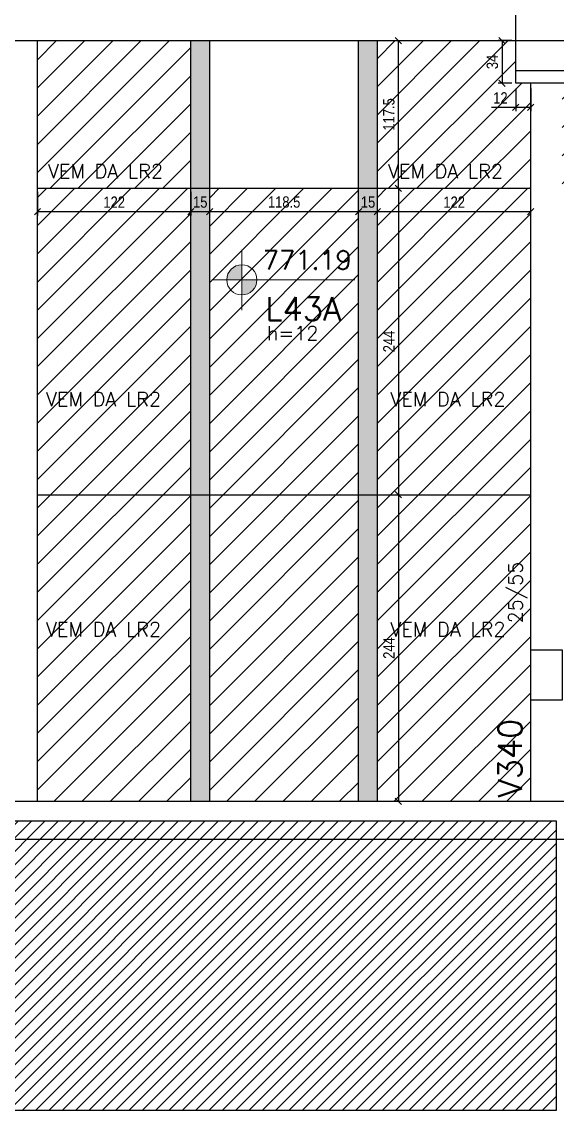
# Model space of a CAD drawing. Extents: x 8513 to 14085, y 1849 to 10799.
# Drawn here: x 11302 to 11728, y 1890 to 2757 of the extents above; entities that cross this region are included whole.
import ezdxf

# ---------------------------------------------------------------- set-up
doc = ezdxf.new("R2010")
doc.units = 0
for name, color, linetype in [('COTA', 241, 'Continuous'), ('Painéis', 200, 'Continuous'), ('Pilares', 5, 'Continuous'), ('VIGAS', 3, 'Continuous'), ('Vázio', 240, 'Continuous')]:
    doc.layers.add(name, color=color, linetype=linetype)
for name, color, linetype, lineweight in [('EST-LAJE-TEXT', 7, 'Continuous', 9), ('EST-SIMB', 7, 'Continuous', 9), ('EST-VIGA-TEXT', 7, 'Continuous', 9), ('Hachura', 253, 'Continuous', 9), ('REAPROVEITAMENTO', 7, 'Continuous', 9)]:
    doc.layers.add(name, color=color, linetype=linetype, lineweight=lineweight)
doc.styles.add('COTA TECNICA-50', font='techl___.ttf', dxfattribs={"height": 9})
doc.styles.add('RomanS_IV50', font='romans_IV50.ttf', dxfattribs={"height": 11.25})
doc.styles.add('RomanS_IV50_B', font='', dxfattribs={"height": 18.75})
doc.styles.add('RomanS_IV50_B_1', font='', dxfattribs={"height": 22.5})
doc.styles.get('RomanS_IV50_B').set_extended_font_data('RomanS_IV50', bold=True)
doc.styles.get('RomanS_IV50_B_1').set_extended_font_data('RomanS_IV50', bold=True)
doc.dimstyles.new('PAINEL', dxfattribs={"dimtxt": 9, "dimasz": 5, "dimexe": 3, "dimexo": 3, "dimgap": 3, "dimtad": 1, "dimdec": 1, "dimzin": 12, "dimdsep": 46, "dimtxsty": 'COTA TECNICA-50', "dimblk": 'OBLIQUE', "dimcen": 0, "dimclrd": 4, "dimclre": 4, "dimclrt": 1, "dimadec": 1, "dimazin": 3, "dimtfac": 1, "dimtdec": 1, "dimtmove": 0, "dimatfit": 3, "dimldrblk": 'OBLIQUE', "dimfxl": 1, "dimtolj": 1, "dimtzin": 12, "dimarcsym": 0})
pattern_1 = [(45, (-181390.063, -29748.07), (-11.2253202, 11.2253202), [])]

# ---------------------------------------------------------------- blocks, each defined once
blk = doc.blocks.new('TQS - Pilar retangular - 25_0 x 40_0-2664920-BUSINESS')
at = {"layer": 'Pilares'}
for p, q in [((-12.5, 20), (12.5, 20)), ((-12.5, -20), (-12.5, 20)), ((12.5, 20), (12.5, -20)), ((12.5, -20), (-12.5, -20))]:
    blk.add_line(p, q, dxfattribs=at)
blk = doc.blocks.new('FA_Floor_TAG_SURVEY_R01 - NIV_TIT_H_TXT1__TXT2_Menor-2303205-BUSINESS')
at = {"layer": 'EST-LAJE-TEXT'}
h = blk.add_hatch(color=256, dxfattribs=at)
edge = h.paths.add_edge_path(flags=0)
edge.add_line((-0.28, 0.565), (-0.28, 0.405))
edge.add_line((-0.28, 0.405), (-0.44, 0.405))
edge.add_arc((-0.28, 0.405), 0.16, 90, 180, ccw=False)
h = blk.add_hatch(color=256, dxfattribs=at)
edge = h.paths.add_edge_path(flags=0)
edge.add_arc((-0.28, 0.405), 0.16, -90, 0, ccw=False)
edge.add_line((-0.28, 0.245), (-0.28, 0.405))
edge.add_line((-0.28, 0.405), (-0.12, 0.405))
for p, q in [((-0.28, 0.085), (-0.28, 0.725)), ((-0.28, 0.405), (-0.6, 0.405)), ((-0.28, 0.405), (0.92, 0.405))]:
    blk.add_line(p, q, dxfattribs=at)
blk.add_circle((-0.28, 0.405), 0.16, dxfattribs=at)
blk = doc.blocks.new('_Oblique')
at = {"color": 0, "linetype": 'ByBlock', "lineweight": -2}
blk.add_line((-0.5, -0.5), (0.5, 0.5), dxfattribs=at)
blk = doc.blocks.new('*D563')
at = {"layer": 'COTA', "color": 4, "lineweight": -2, "transparency": 16777216}
for p, q in [((11314.51, 2621.01), (11314.51, 2602.36)), ((11436.51, 2621.01), (11436.51, 2602.36)), ((11314.51, 2605.36), (11436.51, 2605.36))]:
    blk.add_line(p, q, dxfattribs=at)
at = {"layer": 'Defpoints', "color": 0, "transparency": 16777216}
for p in [(11314.51, 2624.01), (11436.51, 2624.01), (11436.51, 2605.36)]:
    blk.add_point(p, dxfattribs=at)
at = {"layer": 'COTA', "color": 4, "lineweight": -2, "transparency": 16777216, "xscale": 5, "yscale": 5, "zscale": 5, "rotation": 180}
blk.add_blockref('_Oblique', (11314.51, 2605.36), dxfattribs=at)
at = {"layer": 'COTA', "color": 4, "lineweight": -2, "transparency": 16777216, "xscale": 5, "yscale": 5, "zscale": 5}
blk.add_blockref('_Oblique', (11436.51, 2605.36), dxfattribs=at)
at = {"layer": 'COTA', "color": 1, "transparency": 16777216, "insert": (11375.51, 2612.92), "char_height": 9, "attachment_point": 5, "style": 'COTA TECNICA-50'}
blk.add_mtext('\\A1;122', dxfattribs=at)
blk = doc.blocks.new('*D564')
at = {"layer": 'COTA', "color": 4, "lineweight": -2, "transparency": 16777216}
for p, q in [((11436.51, 2621.01), (11436.51, 2602.36)), ((11436.51, 2605.36), (11451.51, 2605.36))]:
    blk.add_line(p, q, dxfattribs=at)
at = {"layer": 'Defpoints', "color": 0, "transparency": 16777216}
for p in [(11436.51, 2624.01), (11451.51, 2605.36), (11451.51, 2605.36)]:
    blk.add_point(p, dxfattribs=at)
at = {"layer": 'COTA', "color": 4, "lineweight": -2, "transparency": 16777216, "xscale": 5, "yscale": 5, "zscale": 5, "rotation": 180}
blk.add_blockref('_Oblique', (11436.51, 2605.36), dxfattribs=at)
at = {"layer": 'COTA', "color": 4, "lineweight": -2, "transparency": 16777216, "xscale": 5, "yscale": 5, "zscale": 5}
blk.add_blockref('_Oblique', (11451.51, 2605.36), dxfattribs=at)
at = {"layer": 'COTA', "color": 1, "transparency": 16777216, "insert": (11444.01, 2612.96), "char_height": 9, "attachment_point": 5, "style": 'COTA TECNICA-50'}
blk.add_mtext('\\A1;15', dxfattribs=at)
blk = doc.blocks.new('*D565')
at = {"layer": 'COTA', "color": 4, "lineweight": -2, "transparency": 16777216}
blk.add_line((11451.51, 2605.36), (11570.01, 2605.36), dxfattribs=at)
at = {"layer": 'Defpoints', "color": 0, "transparency": 16777216}
for p in [(11451.51, 2605.36), (11570.01, 2605.36), (11570.01, 2605.36)]:
    blk.add_point(p, dxfattribs=at)
at = {"layer": 'COTA', "color": 4, "lineweight": -2, "transparency": 16777216, "xscale": 5, "yscale": 5, "zscale": 5, "rotation": 180}
blk.add_blockref('_Oblique', (11451.51, 2605.36), dxfattribs=at)
at = {"layer": 'COTA', "color": 4, "lineweight": -2, "transparency": 16777216, "xscale": 5, "yscale": 5, "zscale": 5}
blk.add_blockref('_Oblique', (11570.01, 2605.36), dxfattribs=at)
at = {"layer": 'COTA', "color": 1, "transparency": 16777216, "insert": (11510.76, 2612.98), "char_height": 9, "attachment_point": 5, "style": 'COTA TECNICA-50'}
blk.add_mtext('\\A1;118.5', dxfattribs=at)
blk = doc.blocks.new('*D566')
at = {"layer": 'COTA', "color": 4, "lineweight": -2, "transparency": 16777216}
blk.add_line((11570.01, 2605.36), (11585.01, 2605.36), dxfattribs=at)
at = {"layer": 'Defpoints', "color": 0, "transparency": 16777216}
for p in [(11570.01, 2605.36), (11585.01, 2605.36), (11585.01, 2605.36)]:
    blk.add_point(p, dxfattribs=at)
at = {"layer": 'COTA', "color": 4, "lineweight": -2, "transparency": 16777216, "xscale": 5, "yscale": 5, "zscale": 5, "rotation": 180}
blk.add_blockref('_Oblique', (11570.01, 2605.36), dxfattribs=at)
at = {"layer": 'COTA', "color": 4, "lineweight": -2, "transparency": 16777216, "xscale": 5, "yscale": 5, "zscale": 5}
blk.add_blockref('_Oblique', (11585.01, 2605.36), dxfattribs=at)
at = {"layer": 'COTA', "color": 1, "transparency": 16777216, "insert": (11577.51, 2612.96), "char_height": 9, "attachment_point": 5, "style": 'COTA TECNICA-50'}
blk.add_mtext('\\A1;15', dxfattribs=at)
blk = doc.blocks.new('*D567')
at = {"layer": 'COTA', "color": 4, "lineweight": -2, "transparency": 16777216}
blk.add_line((11585.01, 2605.36), (11707.01, 2605.36), dxfattribs=at)
at = {"layer": 'Defpoints', "color": 0, "transparency": 16777216}
for p in [(11585.01, 2605.36), (11707.01, 2605.36), (11707.01, 2605.36)]:
    blk.add_point(p, dxfattribs=at)
at = {"layer": 'COTA', "color": 4, "lineweight": -2, "transparency": 16777216, "xscale": 5, "yscale": 5, "zscale": 5, "rotation": 180}
blk.add_blockref('_Oblique', (11585.01, 2605.36), dxfattribs=at)
at = {"layer": 'COTA', "color": 4, "lineweight": -2, "transparency": 16777216, "xscale": 5, "yscale": 5, "zscale": 5}
blk.add_blockref('_Oblique', (11707.01, 2605.36), dxfattribs=at)
at = {"layer": 'COTA', "color": 1, "transparency": 16777216, "insert": (11646.01, 2612.92), "char_height": 9, "attachment_point": 5, "style": 'COTA TECNICA-50'}
blk.add_mtext('\\A1;122', dxfattribs=at)
blk = doc.blocks.new('*D645')
at = {"layer": 'COTA', "color": 4, "lineweight": -2, "transparency": 16777216}
for p, q in [((11692.01, 2741.51), (11681.13, 2741.51)), ((11684.13, 2741.51), (11684.13, 2707.51)), ((11692.01, 2707.51), (11681.13, 2707.51))]:
    blk.add_line(p, q, dxfattribs=at)
at = {"layer": 'Defpoints', "color": 0, "transparency": 16777216}
for p in [(11695.01, 2741.51), (11684.13, 2707.51), (11695.01, 2707.51)]:
    blk.add_point(p, dxfattribs=at)
at = {"layer": 'COTA', "color": 4, "lineweight": -2, "transparency": 16777216, "xscale": 5, "yscale": 5, "zscale": 5}
for p, rotation in [((11684.13, 2741.51), 90), ((11684.13, 2707.51), 270)]:
    blk.add_blockref('_Oblique', p, dxfattribs=dict(at, rotation=rotation))
at = {"layer": 'COTA', "color": 1, "transparency": 16777216, "insert": (11676.44, 2724.51), "char_height": 9, "attachment_point": 5, "rotation": 90, "style": 'COTA TECNICA-50'}
blk.add_mtext('\\A1;34', dxfattribs=at)
blk = doc.blocks.new('*D646')
at = {"layer": 'COTA', "color": 4, "lineweight": -2, "transparency": 16777216}
for p, q in [((11695.01, 2703.29), (11695.01, 2685.34)), ((11707.01, 2703.29), (11707.01, 2685.34)), ((11695.01, 2688.34), (11675.63, 2688.34)), ((11707.01, 2688.34), (11695.01, 2688.34))]:
    blk.add_line(p, q, dxfattribs=at)
at = {"layer": 'Defpoints', "color": 0, "transparency": 16777216}
for p in [(11695.01, 2706.29), (11707.01, 2706.29), (11695.01, 2688.34)]:
    blk.add_point(p, dxfattribs=at)
at = {"layer": 'COTA', "color": 4, "lineweight": -2, "transparency": 16777216, "xscale": 5, "yscale": 5, "zscale": 5, "rotation": 180}
blk.add_blockref('_Oblique', (11695.01, 2688.34), dxfattribs=at)
at = {"layer": 'COTA', "color": 4, "lineweight": -2, "transparency": 16777216, "xscale": 5, "yscale": 5, "zscale": 5}
blk.add_blockref('_Oblique', (11707.01, 2688.34), dxfattribs=at)
at = {"layer": 'COTA', "color": 1, "transparency": 16777216, "insert": (11682.82, 2695.9), "char_height": 9, "attachment_point": 5, "style": 'COTA TECNICA-50'}
blk.add_mtext('\\A1;12', dxfattribs=at)
blk = doc.blocks.new('*D663')
at = {"layer": 'COTA', "color": 4, "lineweight": -2, "transparency": 16777216}
for p, q in [((11170.51, 2741.51), (11604.69, 2741.51)), ((11601.69, 2624.01), (11601.69, 2741.51)), ((11588.01, 2624.01), (11604.69, 2624.01))]:
    blk.add_line(p, q, dxfattribs=at)
at = {"layer": 'Defpoints', "color": 0, "transparency": 16777216}
for p in [(11167.51, 2741.51), (11601.69, 2741.51), (11585.01, 2624.01)]:
    blk.add_point(p, dxfattribs=at)
at = {"layer": 'COTA', "color": 4, "lineweight": -2, "transparency": 16777216, "xscale": 5, "yscale": 5, "zscale": 5}
for p, rotation in [((11601.69, 2741.51), 90), ((11601.69, 2624.01), 270)]:
    blk.add_blockref('_Oblique', p, dxfattribs=dict(at, rotation=rotation))
at = {"layer": 'COTA', "color": 1, "transparency": 16777216, "insert": (11594.09, 2682.76), "char_height": 9, "attachment_point": 5, "rotation": 90, "style": 'COTA TECNICA-50'}
blk.add_mtext('\\A1;117.5', dxfattribs=at)
blk = doc.blocks.new('*D665')
at = {"layer": 'COTA', "color": 4, "lineweight": -2, "transparency": 16777216}
for p, q in [((11170.51, 2741.51), (12004.69, 2741.51)), ((12001.69, 2624.01), (12001.69, 2741.51)), ((11988.01, 2624.01), (12004.69, 2624.01))]:
    blk.add_line(p, q, dxfattribs=at)
at = {"layer": 'Defpoints', "color": 0, "transparency": 16777216}
for p in [(11167.51, 2741.51), (12001.69, 2741.51), (11985.01, 2624.01)]:
    blk.add_point(p, dxfattribs=at)
at = {"layer": 'COTA', "color": 4, "lineweight": -2, "transparency": 16777216, "xscale": 5, "yscale": 5, "zscale": 5}
for p, rotation in [((12001.69, 2741.51), 90), ((12001.69, 2624.01), 270)]:
    blk.add_blockref('_Oblique', p, dxfattribs=dict(at, rotation=rotation))
at = {"layer": 'COTA', "color": 1, "transparency": 16777216, "insert": (11994.09, 2682.76), "char_height": 9, "attachment_point": 5, "rotation": 90, "style": 'COTA TECNICA-50'}
blk.add_mtext('\\A1;117.5', dxfattribs=at)
blk = doc.blocks.new('*D667')
at = {"layer": 'COTA', "color": 4, "lineweight": -2, "transparency": 16777216}
for p, q in [((11170.51, 2741.51), (12266.69, 2741.51)), ((12263.69, 2624.01), (12263.69, 2741.51)), ((12250.01, 2624.01), (12266.69, 2624.01))]:
    blk.add_line(p, q, dxfattribs=at)
at = {"layer": 'Defpoints', "color": 0, "transparency": 16777216}
for p in [(11167.51, 2741.51), (12263.69, 2741.51), (12247.01, 2624.01)]:
    blk.add_point(p, dxfattribs=at)
at = {"layer": 'COTA', "color": 4, "lineweight": -2, "transparency": 16777216, "xscale": 5, "yscale": 5, "zscale": 5}
for p, rotation in [((12263.69, 2741.51), 90), ((12263.69, 2624.01), 270)]:
    blk.add_blockref('_Oblique', p, dxfattribs=dict(at, rotation=rotation))
at = {"layer": 'COTA', "color": 1, "transparency": 16777216, "insert": (12256.09, 2682.76), "char_height": 9, "attachment_point": 5, "rotation": 90, "style": 'COTA TECNICA-50'}
blk.add_mtext('\\A1;117.5', dxfattribs=at)
blk = doc.blocks.new('*D673')
at = {"layer": 'COTA', "color": 4, "lineweight": -2, "transparency": 16777216}
for p, q in [((11589.69, 2624.01), (11604.69, 2624.01)), ((11601.69, 2624.01), (11601.69, 2380.01)), ((11589.69, 2380.01), (11604.69, 2380.01))]:
    blk.add_line(p, q, dxfattribs=at)
at = {"layer": 'Defpoints', "color": 0, "transparency": 16777216}
for p in [(11586.69, 2624.01), (11586.69, 2380.01), (11601.69, 2380.01)]:
    blk.add_point(p, dxfattribs=at)
at = {"layer": 'COTA', "color": 4, "lineweight": -2, "transparency": 16777216, "xscale": 5, "yscale": 5, "zscale": 5}
for p, rotation in [((11601.69, 2624.01), 90), ((11601.69, 2380.01), 270)]:
    blk.add_blockref('_Oblique', p, dxfattribs=dict(at, rotation=rotation))
at = {"layer": 'COTA', "color": 1, "transparency": 16777216, "insert": (11594.12, 2502.01), "char_height": 9, "attachment_point": 5, "rotation": 90, "style": 'COTA TECNICA-50'}
blk.add_mtext('\\A1;244', dxfattribs=at)
blk = doc.blocks.new('*D674')
at = {"layer": 'COTA', "color": 4, "lineweight": -2, "transparency": 16777216}
for p, q in [((11589.69, 2380.01), (11604.69, 2380.01)), ((11601.69, 2380.01), (11601.69, 2136.01)), ((11588.01, 2136.01), (11604.69, 2136.01))]:
    blk.add_line(p, q, dxfattribs=at)
at = {"layer": 'Defpoints', "color": 0, "transparency": 16777216}
for p in [(11586.69, 2380.01), (11585.01, 2136.01), (11601.69, 2136.01)]:
    blk.add_point(p, dxfattribs=at)
at = {"layer": 'COTA', "color": 4, "lineweight": -2, "transparency": 16777216, "xscale": 5, "yscale": 5, "zscale": 5}
for p, rotation in [((11601.69, 2380.01), 90), ((11601.69, 2136.01), 270)]:
    blk.add_blockref('_Oblique', p, dxfattribs=dict(at, rotation=rotation))
at = {"layer": 'COTA', "color": 1, "transparency": 16777216, "insert": (11594.12, 2258.01), "char_height": 9, "attachment_point": 5, "rotation": 90, "style": 'COTA TECNICA-50'}
blk.add_mtext('\\A1;244', dxfattribs=at)

msp = doc.modelspace()

# ---------------------------------------------------------------- hatches: boundary and pattern name
at = {"layer": 'EST-SIMB', "lineweight": 20, "true_color": 0xff0000}
h = msp.add_hatch(dxfattribs=at)
h.set_pattern_fill('FP_1', color=1, style=0, pattern_type=2)
h.set_pattern_definition([(45, (10227.5145, 3498.507), (-5.3033, 5.3033), [])])
h.paths.add_polyline_path([(10307.43, 1890.12), (11727.43, 1890.12), (11727.43, 2120.12), (10307.43, 2120.12)], flags=0)
at = {"layer": 'Hachura'}
h = msp.add_hatch(color=256, dxfattribs=at)
h.paths.add_polyline_path([(11436.51, 2624.01), (11451.51, 2624.01), (11451.51, 2741.51), (11436.51, 2741.51)])
h.paths.add_polyline_path([(11436.51, 2380.01), (11451.51, 2380.01), (11451.51, 2624.01), (11436.51, 2624.01)])
h.paths.add_polyline_path([(11436.51, 2136.01), (11451.51, 2136.01), (11451.51, 2380.01), (11436.51, 2380.01)])
h.paths.add_polyline_path([(11570.01, 2136.01), (11585.01, 2136.01), (11585.01, 2380.01), (11570.01, 2380.01)])
h.paths.add_polyline_path([(11585.01, 2624.01), (11570.01, 2624.01), (11570.01, 2380.01), (11585.01, 2380.01)])
h.paths.add_polyline_path([(11570.01, 2624.01), (11585.01, 2624.01), (11585.01, 2741.51), (11570.01, 2741.51)])
at = {"layer": 'REAPROVEITAMENTO'}
h = msp.add_hatch(dxfattribs=at)
h.set_pattern_fill('ANSI31', color=251, scale=5, style=0)
h.set_pattern_definition(pattern_1)
h.paths.add_polyline_path([(11314.51, 2624.01), (11436.51, 2624.01), (11436.51, 2741.51), (11314.51, 2741.51)])
h.paths.add_polyline_path([(11289.51, 2741.51), (11167.51, 2741.51), (11167.51, 2624.01), (11289.51, 2624.01)])
h = msp.add_hatch(dxfattribs=at)
h.set_pattern_fill('ANSI31', color=251, scale=5, style=0)
h.set_pattern_definition(pattern_1)
h.paths.add_polyline_path([(11732.01, 2624.01), (11854.01, 2624.01), (11854.01, 2741.51), (11744.01, 2741.51), (11744.01, 2707.51), (11732.01, 2707.51)])
h.paths.add_polyline_path([(11707.01, 2624.01), (11707.01, 2707.51), (11695.01, 2707.51), (11695.01, 2741.51), (11585.01, 2741.51), (11585.01, 2624.01)])
h = msp.add_hatch(dxfattribs=at)
h.set_pattern_fill('ANSI31', color=251, scale=5, style=0)
h.set_pattern_definition([(45, (-182380.563, -29748.07), (-11.2253202, 11.2253202), [])])
h.paths.add_polyline_path([(11314.51, 2380.01), (11436.51, 2380.01), (11436.51, 2624.01), (11314.51, 2624.01)])
h.paths.add_polyline_path([(11314.51, 2380.01), (11314.51, 2136.01), (11436.51, 2136.01), (11436.51, 2216.51), (11436.51, 2256.51), (11436.51, 2380.01)])
h = msp.add_hatch(dxfattribs=at)
h.set_pattern_fill('ANSI31', color=251, scale=5, style=0)
h.set_pattern_definition(pattern_1)
h.paths.add_polyline_path([(11570.01, 2380.01), (11451.51, 2380.01), (11451.51, 2136.01), (11570.01, 2136.01)])
h.paths.add_polyline_path([(11570.01, 2624.01), (11451.51, 2624.01), (11451.51, 2380.01), (11570.01, 2380.01)])
h = msp.add_hatch(dxfattribs=at)
h.set_pattern_fill('ANSI31', color=251, scale=5, style=0)
h.set_pattern_definition([(45, (-182110.063, -29748.07), (-11.2253202, 11.2253202), [])])
h.paths.add_polyline_path([(11585.01, 2380.01), (11707.01, 2380.01), (11707.01, 2624.01), (11585.01, 2624.01)])
h.paths.add_polyline_path([(11585.01, 2380.01), (11585.01, 2136.01), (11707.01, 2136.01), (11707.01, 2216.51), (11707.01, 2256.51), (11707.01, 2380.01)])

# ---------------------------------------------------------------- linework, layer by layer
at = {"layer": 'Painéis', "ltscale": 70}
for p, q in [((11436.51, 2136.01), (11436.51, 2741.51)), ((11451.51, 2136.01), (11451.51, 2741.51)), ((11570.01, 2136.01), (11570.01, 2741.51)), ((11585.01, 2136.01), (11585.01, 2741.51)), ((11314.51, 2624.01), (11707.01, 2624.01)), ((11314.51, 2380.01), (11707.01, 2380.01))]:
    msp.add_line(p, q, dxfattribs=at)
at = {"layer": 'Pilares', "color": 5}
for p, q in [((11695.01, 2707.51), (11695.01, 2781.51)), ((11744.01, 2707.51), (11695.01, 2707.51))]:
    msp.add_line(p, q, dxfattribs=at)
at = {"layer": 'Pilares'}
msp.add_line((11744.01, 2717.51), (11695.01, 2717.51), dxfattribs=at)
at = {"layer": 'VIGAS', "color": 3}
for p, q in [((11004.01, 2741.51), (11695.01, 2741.51)), ((11314.51, 2136.01), (11314.51, 2741.51)), ((11707.01, 2256.51), (11707.01, 2707.51)), ((11707.01, 2136.01), (11707.01, 2216.51)), ((10246.51, 2136.01), (12427.01, 2136.01)), ((10307.43, 2106.01), (11727.43, 2106.01)), ((11727.43, 2106.01), (13103.96, 2106.01))]:
    msp.add_line(p, q, dxfattribs=at)
at = {"layer": 'Vázio'}
for p, q in [((11727.43, 2120.12), (10307.43, 2120.12)), ((11727.43, 1890.12), (11727.43, 2120.12)), ((10307.43, 1890.12), (11727.43, 1890.12))]:
    msp.add_line(p, q, dxfattribs=at)

# ---------------------------------------------------------------- block references
at = {"layer": 'EST-LAJE-TEXT', "xscale": 74.99999999999996, "yscale": 74.99999999999996, "zscale": 74.99999999999996}
msp.add_blockref('FA_Floor_TAG_SURVEY_R01 - NIV_TIT_H_TXT1__TXT2_Menor-2303205-BUSINESS', (11498.11, 2520.7), dxfattribs=at)
at = {"layer": 'Pilares'}
msp.add_blockref('TQS - Pilar retangular - 25_0 x 40_0-2664920-BUSINESS', (11719.51, 2236.51), dxfattribs=at)

# ---------------------------------------------------------------- texts
at = {"layer": 'EST-LAJE-TEXT', "lineweight": 30, "attachment_point": 1}
for s, insert, char_height, width, style in [('VEM DA LR2', (11322.8, 2643.25), 11.25, 113.7665, 'RomanS_IV50'), ('VEM DA LR2', (11593.3, 2643.25), 11.25, 113.7665, 'RomanS_IV50'), ('771.19', (11493.81, 2574.43), 15, 99.8101, 'RomanS_IV50_B'), ('h=12', (11497.04, 2514.31), 11.25, 58.924, 'RomanS_IV50'), ('VEM DA LR2', (11321.24, 2461.79), 11.25, 113.7665, 'RomanS_IV50'), ('VEM DA LR2', (11595.27, 2461.79), 11.25, 113.7665, 'RomanS_IV50'), ('VEM DA LR2', (11321.24, 2278.52), 11.25, 113.7665, 'RomanS_IV50'), ('VEM DA LR2', (11595.27, 2278.52), 11.25, 113.7665, 'RomanS_IV50')]:
    msp.add_mtext(s, dxfattribs=dict(at, insert=insert, char_height=char_height, width=width, style=style))
at = {"layer": 'EST-LAJE-TEXT', "lineweight": 50, "insert": (11495.9, 2537.37), "char_height": 18.75, "width": 84.1772, "attachment_point": 1, "style": 'RomanS_IV50_B_1'}
msp.add_mtext('L43A', dxfattribs=at)
at = {"layer": 'EST-VIGA-TEXT', "lineweight": 30, "insert": (11689.15, 2277.61), "char_height": 11.25, "width": 70.3481, "attachment_point": 1, "rotation": 90, "style": 'RomanS_IV50'}
msp.add_mtext('25/55', dxfattribs=at)
at = {"layer": 'EST-VIGA-TEXT', "lineweight": 50, "insert": (11681.13, 2139.06), "char_height": 18.75, "width": 88.9873, "attachment_point": 1, "rotation": 90, "style": 'RomanS_IV50_B_1'}
msp.add_mtext('V340', dxfattribs=at)

# ---------------------------------------------------------------- dimensions: what is measured, and where the dimension line sits
at = {"layer": 'COTA'}
for base, p1, p2, picture, middle in [((11601.69, 2741.51), (11585.01, 2624.01), (11167.51, 2741.51), '*D663', (11594.09, 2682.76)), ((12001.69, 2741.51), (11985.01, 2624.01), (11167.51, 2741.51), '*D665', (11994.09, 2682.76)), ((12263.69, 2741.51), (12247.01, 2624.01), (11167.51, 2741.51), '*D667', (12256.09, 2682.76)), ((11601.69, 2136.01), (11586.69, 2380.01), (11585.01, 2136.01), '*D674', (11594.12, 2258.01))]:
    dim = msp.add_linear_dim(base=base, p1=p1, p2=p2, angle=90, dimstyle='PAINEL', override={"dimtmove": 1}, dxfattribs=at)
    dim.commit()
    dim.dimension.update_dxf_attribs({"geometry": picture, "text_midpoint": middle})
for base, p1, p2, picture, middle in [((11684.13, 2707.51), (11695.01, 2741.51), (11695.01, 2707.51), '*D645', (11676.44, 2724.51)), ((11601.69, 2380.01), (11586.69, 2624.01), (11586.69, 2380.01), '*D673', (11594.12, 2502.01))]:
    dim = msp.add_linear_dim(base=base, p1=p1, p2=p2, angle=90, dimstyle='PAINEL', dxfattribs=at)
    dim.commit()
    dim.dimension.update_dxf_attribs({"geometry": picture, "text_midpoint": middle})
for base, p1, p2, picture, middle in [((11695.01, 2688.34), (11707.01, 2706.29), (11695.01, 2706.29), '*D646', (11682.82, 2695.9)), ((11436.51, 2605.36), (11314.51, 2624.01), (11436.51, 2624.01), '*D563', (11375.51, 2612.92))]:
    dim = msp.add_linear_dim(base=base, p1=p1, p2=p2, dimstyle='PAINEL', dxfattribs=at)
    dim.commit()
    dim.dimension.update_dxf_attribs({"geometry": picture, "text_midpoint": middle})
for base, p1, p2, picture, middle in [((11451.51, 2605.36), (11436.51, 2624.01), (11451.51, 2605.36), '*D564', (11444.01, 2612.96)), ((11570.01, 2605.36), (11451.51, 2605.36), (11570.01, 2605.36), '*D565', (11510.76, 2612.98)), ((11585.01, 2605.36), (11570.01, 2605.36), (11585.01, 2605.36), '*D566', (11577.51, 2612.96)), ((11707.01, 2605.36), (11585.01, 2605.36), (11707.01, 2605.36), '*D567', (11646.01, 2612.92))]:
    dim = msp.add_linear_dim(base=base, p1=p1, p2=p2, dimstyle='PAINEL', override={"dimtmove": 1}, dxfattribs=at)
    dim.commit()
    dim.dimension.update_dxf_attribs({"geometry": picture, "text_midpoint": middle})

doc.saveas('drawing.dxf')
